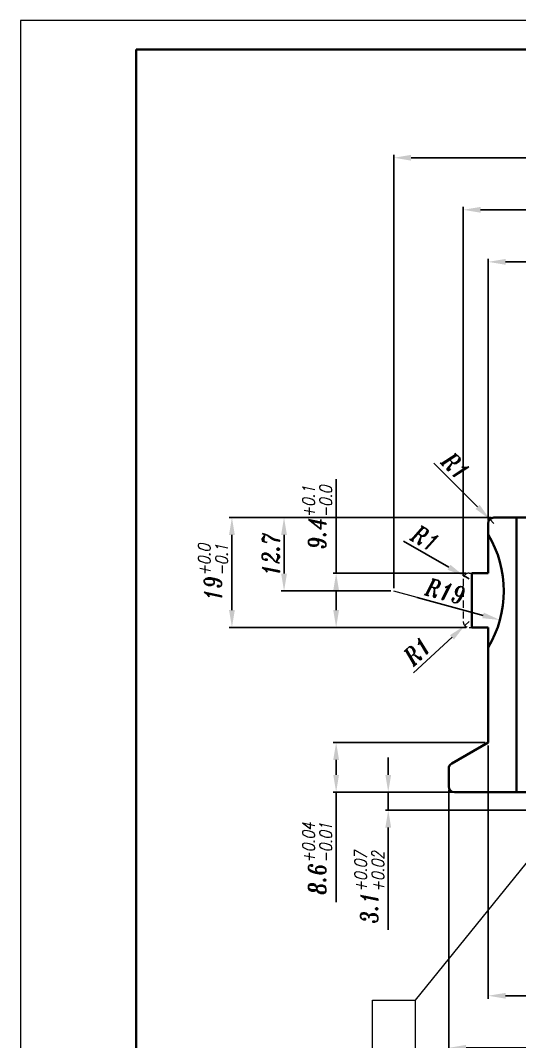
# Model space of a CAD drawing. Extents: x 64 to 480, y 48 to 468.
# Drawn here: x 63.5 to 149.7, y 291.1 to 467.7 of the extents above; entities that cross this region are included whole.
import ezdxf

# ---------------------------------------------------------------- set-up
doc = ezdxf.new("R2010")
doc.units = 0
doc.header["$LTSCALE"] = 5
doc.header["$MEASUREMENT"] = 0
doc.linetypes.add('HIDDEN', pattern=[0.375, 0.25, -0.125])
doc.layers.get('0').update_dxf_attribs({"linetype": 'CONTINUOUS', "lineweight": 15})
doc.layers.get('Defpoints').update_dxf_attribs({"linetype": 'CONTINUOUS'})
doc.layers.add('2', color=2, linetype='HIDDEN', lineweight=15)
doc.layers.add('3', color=3, linetype='CONTINUOUS', lineweight=35)
doc.styles.add('ITALICT', font='ITALICT.shx', dxfattribs={"width": 0.8, "height": 3})
doc.styles.get("Standard").update_dxf_attribs({"font": 'isocp.shx', "height": 3})
doc.dimstyles.get("Standard").update_dxf_attribs({"dimtxt": 0.18, "dimasz": 0.18, "dimexe": 0.18, "dimexo": 0.0625, "dimgap": 0.09, "dimtad": 0, "dimtih": 1, "dimtoh": 1, "dimdec": 4, "dimzin": 0, "dimdsep": 46, "dimtxsty": 'Standard', "dimcen": 0.09, "dimadec": 0, "dimazin": 0, "dimtfac": 1, "dimtdec": 4, "dimtofl": 0, "dimtmove": 0, "dimatfit": 3, "dimfxl": 1, "dimtolj": 1, "dimtzin": 0, "dimarcsym": 0})

# ---------------------------------------------------------------- blocks, each defined once
blk = doc.blocks.new('*D27')
at = {"color": 0, "lineweight": -2, "transparency": 16777216}
for p, q in [((144.31, 381.2), (144.31, 426.42)), ((147.31, 425.92), (216.71, 425.92)), ((219.71, 381.2), (219.71, 426.42))]:
    blk.add_line(p, q, dxfattribs=at)
at = {"color": 0, "transparency": 16777216}
for points in [[(147.31, 426.42), (147.31, 425.42), (144.31, 425.92)], [(216.71, 425.42), (216.71, 426.42), (219.71, 425.92)]]:
    blk.add_solid(points, dxfattribs=at)
at = {"layer": 'Defpoints', "color": 0, "transparency": 16777216}
for p in [(219.71, 425.92), (144.31, 380.7), (219.71, 380.7)]:
    blk.add_point(p, dxfattribs=at)
at = {"color": 0, "transparency": 16777216, "insert": (182.01, 428.22), "char_height": 3, "attachment_point": 5, "style": 'ITALICT'}
blk.add_mtext('\\A1;%%C75.4{}{\\H0.71x;\\C3;%%p0.05}', dxfattribs=at)
blk = doc.blocks.new('*D29')
at = {"color": 0, "lineweight": -2, "transparency": 16777216}
for p, q in [((140.01, 371.6), (140.01, 435.42)), ((143.01, 434.92), (221.01, 434.92)), ((224.01, 371.6), (224.01, 435.42))]:
    blk.add_line(p, q, dxfattribs=at)
at = {"color": 0, "transparency": 16777216}
for points in [[(143.01, 435.42), (143.01, 434.42), (140.01, 434.92)], [(221.01, 434.42), (221.01, 435.42), (224.01, 434.92)]]:
    blk.add_solid(points, dxfattribs=at)
at = {"layer": 'Defpoints', "color": 0, "transparency": 16777216}
for p in [(224.01, 434.92), (140.01, 371.1), (224.01, 371.1)]:
    blk.add_point(p, dxfattribs=at)
at = {"color": 0, "transparency": 16777216, "insert": (182.01, 437.22), "char_height": 3, "attachment_point": 5, "style": 'ITALICT'}
blk.add_mtext('\\A1;%%C84{}{\\H0.71x;\\C3;%%p0.15}', dxfattribs=at)
blk = doc.blocks.new('*D30')
at = {"color": 0, "lineweight": -2, "transparency": 16777216}
for p, q in [((128.01, 369.5), (128.01, 444.42)), ((179.01, 443.92), (131.01, 443.92)), ((182.01, 440.35), (182.01, 444.42))]:
    blk.add_line(p, q, dxfattribs=at)
at = {"color": 0, "transparency": 16777216}
for points in [[(131.01, 444.42), (131.01, 443.42), (128.01, 443.92)], [(179.01, 443.42), (179.01, 444.42), (182.01, 443.92)]]:
    blk.add_solid(points, dxfattribs=at)
at = {"layer": 'Defpoints', "color": 0, "transparency": 16777216}
for p in [(128.01, 443.92), (182.01, 439.85), (128.01, 369)]:
    blk.add_point(p, dxfattribs=at)
at = {"color": 0, "transparency": 16777216, "insert": (155.13, 446.22), "char_height": 3, "attachment_point": 5, "style": 'ITALICT'}
blk.add_mtext('\\A1;54', dxfattribs=at)
blk = doc.blocks.new('*D32')
at = {"color": 0, "lineweight": -2, "transparency": 16777216}
for p, q in [((127.05, 337.2), (127.05, 340.2)), ((138.01, 334.2), (126.55, 334.2)), ((127.05, 334.2), (127.05, 331.1)), ((161.01, 331.1), (126.55, 331.1)), ((127.05, 328.1), (127.05, 310.4))]:
    blk.add_line(p, q, dxfattribs=at)
at = {"color": 0, "transparency": 16777216}
for points in [[(126.55, 337.2), (127.55, 337.2), (127.05, 334.2)], [(127.55, 328.1), (126.55, 328.1), (127.05, 331.1)]]:
    blk.add_solid(points, dxfattribs=at)
at = {"layer": 'Defpoints', "color": 0, "transparency": 16777216}
for p in [(138.51, 334.2), (127.05, 331.1), (161.51, 331.1)]:
    blk.add_point(p, dxfattribs=at)
at = {"color": 0, "transparency": 16777216, "insert": (123.77, 317.75), "char_height": 3, "attachment_point": 5, "rotation": 90, "style": 'ITALICT'}
blk.add_mtext('\\A1;3.1{}{\\H0.71x;\\C3;\\S+0.07^ +0.02;}', dxfattribs=at)
blk = doc.blocks.new('*D34')
at = {"color": 0, "lineweight": -2, "transparency": 16777216}
for p, q in [((144.81, 381.7), (108.55, 381.7)), ((109.05, 378.7), (109.05, 372)), ((127.51, 369), (108.55, 369))]:
    blk.add_line(p, q, dxfattribs=at)
at = {"color": 0, "transparency": 16777216}
for points in [[(109.55, 378.7), (108.55, 378.7), (109.05, 381.7)], [(108.55, 372), (109.55, 372), (109.05, 369)]]:
    blk.add_solid(points, dxfattribs=at)
at = {"layer": 'Defpoints', "color": 0, "transparency": 16777216}
for p in [(145.31, 381.7), (109.05, 369), (128.01, 369)]:
    blk.add_point(p, dxfattribs=at)
at = {"color": 0, "transparency": 16777216, "insert": (106.75, 375.35), "char_height": 3, "attachment_point": 5, "rotation": 90, "style": 'ITALICT'}
blk.add_mtext('\\A1;12.7', dxfattribs=at)
blk = doc.blocks.new('*D35')
at = {"color": 0, "lineweight": -2, "transparency": 16777216}
for p, q in [((144.81, 381.7), (99.55, 381.7)), ((100.05, 378.7), (100.05, 365.7)), ((140.51, 362.7), (99.55, 362.7))]:
    blk.add_line(p, q, dxfattribs=at)
at = {"color": 0, "transparency": 16777216}
for points in [[(100.55, 378.7), (99.55, 378.7), (100.05, 381.7)], [(99.55, 365.7), (100.55, 365.7), (100.05, 362.7)]]:
    blk.add_solid(points, dxfattribs=at)
at = {"layer": 'Defpoints', "color": 0, "transparency": 16777216}
for p in [(145.31, 381.7), (100.05, 362.7), (141.01, 362.7)]:
    blk.add_point(p, dxfattribs=at)
at = {"color": 0, "transparency": 16777216, "insert": (96.77, 372.2), "char_height": 3, "attachment_point": 5, "rotation": 90, "style": 'ITALICT'}
blk.add_mtext('\\A1;19{}{\\H0.71x;\\C3;\\S+0.0^ -0.1;}', dxfattribs=at)
blk = doc.blocks.new('*D36')
at = {"color": 0, "lineweight": -2, "transparency": 16777216}
for p, q in [((142.48, 383.53), (134.92, 391.12)), ((145.31, 380.7), (144.6, 381.41))]:
    blk.add_line(p, q, dxfattribs=at)
at = {"color": 0, "transparency": 16777216}
blk.add_solid([(142.13, 383.18), (142.84, 383.89), (144.6, 381.41)], dxfattribs=at)
at = {"layer": 'Defpoints', "color": 0, "transparency": 16777216}
for p in [(144.6, 381.41), (145.31, 380.7)]:
    blk.add_point(p, dxfattribs=at)
at = {"color": 0, "transparency": 16777216, "insert": (138.69, 390.6), "char_height": 3, "attachment_point": 5, "rotation": 314.9061, "style": 'ITALICT'}
blk.add_mtext('\\A1;R1', dxfattribs=at)
blk = doc.blocks.new('*D37')
at = {"color": 0, "lineweight": -2, "transparency": 16777216}
for p, q in [((141.01, 363.7), (140.27, 363.02)), ((131.4, 354.85), (138.07, 360.99))]:
    blk.add_line(p, q, dxfattribs=at)
at = {"color": 0, "transparency": 16777216}
blk.add_solid([(138.4, 360.62), (137.73, 361.36), (140.27, 363.02)], dxfattribs=at)
at = {"layer": 'Defpoints', "color": 0, "transparency": 16777216}
for p in [(140.27, 363.02), (141.01, 363.7)]:
    blk.add_point(p, dxfattribs=at)
at = {"color": 0, "transparency": 16777216, "insert": (132.07, 358.6), "char_height": 3, "attachment_point": 5, "rotation": 42.6525, "style": 'ITALICT'}
blk.add_mtext('\\A1;R1', dxfattribs=at)
blk = doc.blocks.new('*D38')
at = {"color": 0, "lineweight": -2, "transparency": 16777216}
blk.add_line((143.44, 364.78), (132.06, 367.89), dxfattribs=at)
at = {"color": 0, "transparency": 16777216}
blk.add_solid([(143.31, 364.3), (143.57, 365.26), (146.34, 363.99)], dxfattribs=at)
at = {"layer": 'Defpoints', "color": 0, "transparency": 16777216}
for p in [(128.01, 369), (146.34, 363.99)]:
    blk.add_point(p, dxfattribs=at)
at = {"color": 0, "transparency": 16777216, "insert": (136.91, 368.95), "char_height": 3, "attachment_point": 5, "rotation": 344.716, "style": 'ITALICT'}
blk.add_mtext('\\A1;R19', dxfattribs=at)
blk = doc.blocks.new('*D49')
at = {"color": 0, "lineweight": -2, "transparency": 16777216}
for p, q in [((144.31, 342.3), (144.31, 298.5)), ((219.71, 342.3), (219.71, 298.5)), ((147.31, 299), (216.71, 299))]:
    blk.add_line(p, q, dxfattribs=at)
at = {"color": 0, "transparency": 16777216}
for points in [[(147.31, 299.5), (147.31, 298.5), (144.31, 299)], [(216.71, 298.5), (216.71, 299.5), (219.71, 299)]]:
    blk.add_solid(points, dxfattribs=at)
at = {"layer": 'Defpoints', "color": 0, "transparency": 16777216}
for p in [(144.31, 342.8), (219.71, 342.8), (219.71, 299)]:
    blk.add_point(p, dxfattribs=at)
at = {"color": 0, "transparency": 16777216, "insert": (182.01, 301.3), "char_height": 3, "attachment_point": 5, "style": 'ITALICT'}
blk.add_mtext('\\A1;%%c75.4{}{\\H0.71x;\\C3;%%p0.01}', dxfattribs=at)
blk = doc.blocks.new('*D50')
at = {"color": 0, "lineweight": -2, "transparency": 16777216}
for p, q in [((137.51, 334.7), (137.51, 289.5)), ((226.51, 334.7), (226.51, 289.5)), ((140.51, 290), (223.51, 290))]:
    blk.add_line(p, q, dxfattribs=at)
at = {"color": 0, "transparency": 16777216}
for points in [[(140.51, 290.5), (140.51, 289.5), (137.51, 290)], [(223.51, 289.5), (223.51, 290.5), (226.51, 290)]]:
    blk.add_solid(points, dxfattribs=at)
at = {"layer": 'Defpoints', "color": 0, "transparency": 16777216}
for p in [(137.51, 335.2), (226.51, 335.2), (226.51, 290)]:
    blk.add_point(p, dxfattribs=at)
at = {"color": 0, "transparency": 16777216, "insert": (182.01, 292.3), "char_height": 3, "attachment_point": 5, "style": 'ITALICT'}
blk.add_mtext('\\A1;%%c89', dxfattribs=at)
blk = doc.blocks.new('*D68')
at = {"color": 0, "lineweight": -2, "transparency": 16777216}
for p, q in [((143.81, 342.8), (117.55, 342.8)), ((118.05, 337.2), (118.05, 339.8)), ((138.01, 334.2), (117.55, 334.2)), ((118.05, 334.2), (118.05, 315.2))]:
    blk.add_line(p, q, dxfattribs=at)
at = {"color": 0, "transparency": 16777216}
for points in [[(118.55, 339.8), (117.55, 339.8), (118.05, 342.8)], [(117.55, 337.2), (118.55, 337.2), (118.05, 334.2)]]:
    blk.add_solid(points, dxfattribs=at)
at = {"layer": 'Defpoints', "color": 0, "transparency": 16777216}
for p in [(118.05, 342.8), (144.31, 342.8), (138.51, 334.2)]:
    blk.add_point(p, dxfattribs=at)
at = {"color": 0, "transparency": 16777216, "insert": (114.77, 322.72), "char_height": 3, "attachment_point": 5, "rotation": 90, "style": 'ITALICT'}
blk.add_mtext('\\A1;8.6{}{\\H0.71x;\\C3;\\S+0.04^ -0.01;}', dxfattribs=at)
blk = doc.blocks.new('*D69')
at = {"color": 0, "lineweight": -2, "transparency": 16777216}
for p, q in [((118.05, 372.1), (118.05, 388.32)), ((140.51, 372.1), (117.55, 372.1)), ((118.05, 369.1), (118.05, 365.7)), ((140.51, 362.7), (117.55, 362.7))]:
    blk.add_line(p, q, dxfattribs=at)
at = {"color": 0, "transparency": 16777216}
for points in [[(118.55, 369.1), (117.55, 369.1), (118.05, 372.1)], [(117.55, 365.7), (118.55, 365.7), (118.05, 362.7)]]:
    blk.add_solid(points, dxfattribs=at)
at = {"layer": 'Defpoints', "color": 0, "transparency": 16777216}
for p in [(141.01, 372.1), (118.05, 362.7), (141.01, 362.7)]:
    blk.add_point(p, dxfattribs=at)
at = {"color": 0, "transparency": 16777216, "insert": (114.77, 381.71), "char_height": 3, "attachment_point": 5, "rotation": 90, "style": 'ITALICT'}
blk.add_mtext('\\A1;9.4{}{\\H0.71x;\\C3;\\S+0.1^ -0.0;}', dxfattribs=at)
blk = doc.blocks.new('*D72')
at = {"color": 0, "lineweight": -2, "transparency": 16777216}
for p, q in [((129.7, 377.63), (137.54, 373.1)), ((141.01, 371.1), (140.14, 371.6))]:
    blk.add_line(p, q, dxfattribs=at)
at = {"color": 0, "transparency": 16777216}
blk.add_solid([(137.29, 372.67), (137.79, 373.53), (140.14, 371.6)], dxfattribs=at)
at = {"layer": 'Defpoints', "color": 0, "transparency": 16777216}
for p in [(140.14, 371.6), (141.01, 371.1)]:
    blk.add_point(p, dxfattribs=at)
at = {"color": 0, "transparency": 16777216, "insert": (133.47, 378.11), "char_height": 3, "attachment_point": 5, "rotation": 329.9843, "style": 'ITALICT'}
blk.add_mtext('\\A1;R1', dxfattribs=at)

msp = doc.modelspace()

# ---------------------------------------------------------------- linework, layer by layer
for p, q in [((63.518, 467.67), (63.518, 47.67)), ((360.518, 467.67), (63.518, 467.67)), ((132.059, 367.892), (128.008, 368.999)), ((165.804, 340.492), (131.69, 298.237)), ((124.329, 226.255), (124.329, 298.237)), ((124.329, 298.237), (131.69, 298.237)), ((131.69, 298.237), (131.69, 226.255))]:
    msp.add_line(p, q)
at = {"layer": '2'}
for p, q in [((140.008, 371.099), (140.008, 363.699)), ((141.008, 372.099), (141.508, 372.099)), ((141.008, 362.699), (141.508, 362.699))]:
    msp.add_line(p, q, dxfattribs=at)
for centre, start, end in [((141.008, 371.099), 90, 180), ((141.008, 363.699), 180, 270)]:
    msp.add_arc(centre, 1, start, end, dxfattribs=at)
at = {"layer": '3'}
for p, q in [((83.518, 462.67), (83.518, 52.67)), ((355.518, 462.67), (83.518, 462.67)), ((182.008, 381.699), (145.308, 381.699)), ((149.208, 381.699), (149.208, 340.399)), ((144.308, 380.699), (144.308, 372.099)), ((141.508, 372.099), (141.508, 362.699)), ((144.308, 372.099), (141.508, 372.099)), ((144.308, 362.699), (141.508, 362.699)), ((144.308, 362.699), (144.308, 342.799)), ((149.208, 357.612), (149.208, 334.199)), ((144.308, 342.799), (138.008, 339.162)), ((137.508, 338.296), (137.508, 335.199)), ((158.408, 334.199), (138.508, 334.199))]:
    msp.add_line(p, q, dxfattribs=at)
for centre, radius, start, end in [((145.308, 380.699), 1, 90, 180), ((128.008, 368.999), 19, 329.08102, 30.91898), ((138.508, 338.296), 1, 120, 180), ((138.508, 335.199), 1, 180, 270)]:
    msp.add_arc(centre, radius, start, end, dxfattribs=at)

# ---------------------------------------------------------------- dimensions: what is measured, and where the dimension line sits
dim = msp.add_linear_dim(base=(128.008, 443.919), p1=(182.008, 439.851), p2=(128.008, 368.999), dimstyle='Standard', override={"dimtxt": 3, "dimasz": 3, "dimexe": 0.5, "dimexo": 0.5, "dimgap": 0.8, "dimtad": 1, "dimtih": 0, "dimtoh": 0, "dimdec": 2, "dimzin": 8, "dimtxsty": 'ITALICT', "dimcen": 0, "dimaunit": 1, "dimtdec": 2, "dimtofl": 1, "dimtmove": 0, "dimtvp": 13.888889, "dimtzin": 8})
dim.commit()
dim.dimension.update_dxf_attribs({"geometry": '*D30', "text_midpoint": (155.129, 443.919), "dimtype": 160})
for base, p1, p2, text, override, picture, middle in [((224.008, 434.919), (140.008, 371.099), (224.008, 371.099), '%%C<>{}{\\H0.71x;\\C3;%%p0.15}', {"dimtxt": 3, "dimasz": 3, "dimexe": 0.5, "dimexo": 0.5, "dimgap": 0.8, "dimtad": 1, "dimtih": 0, "dimtoh": 0, "dimdec": 2, "dimzin": 8, "dimtxsty": 'ITALICT', "dimcen": 0, "dimaunit": 1, "dimtp": 0.15, "dimtm": 0.15, "dimtdec": 2, "dimtofl": 1, "dimtmove": 0, "dimtvp": 13.888889, "dimtzin": 0}, '*D29', (182.008, 434.919)), ((219.708, 425.919), (144.308, 380.699), (219.708, 380.699), '%%C<>{}{\\H0.71x;\\C3;%%p0.05}', {"dimtxt": 3, "dimasz": 3, "dimexe": 0.5, "dimexo": 0.5, "dimgap": 0.8, "dimtad": 1, "dimtih": 0, "dimtoh": 0, "dimdec": 2, "dimzin": 8, "dimtxsty": 'ITALICT', "dimcen": 0, "dimaunit": 1, "dimtp": 0.05, "dimtm": 0.05, "dimtdec": 2, "dimtofl": 1, "dimtmove": 0, "dimtvp": 13.888889, "dimtzin": 0}, '*D27', (182.008, 425.919)), ((219.708, 299.003), (144.308, 342.799), (219.708, 342.799), '%%c<>{}{\\H0.71x;\\C3;%%p0.01}', {"dimtxt": 3, "dimasz": 3, "dimexe": 0.5, "dimexo": 0.5, "dimgap": 0.8, "dimtad": 1, "dimtih": 0, "dimtoh": 0, "dimdec": 2, "dimzin": 8, "dimtxsty": 'ITALICT', "dimcen": 0, "dimaunit": 1, "dimtp": 0.01, "dimtm": 0.01, "dimtdec": 2, "dimtofl": 1, "dimtmove": 0, "dimtvp": 13.888889, "dimtzin": 0}, '*D49', (182.008, 299.003)), ((226.508, 290.003), (137.508, 335.199), (226.508, 335.199), '%%c<>', {"dimtxt": 3, "dimasz": 3, "dimexe": 0.5, "dimexo": 0.5, "dimgap": 0.8, "dimtad": 1, "dimtih": 0, "dimtoh": 0, "dimdec": 2, "dimzin": 8, "dimtxsty": 'ITALICT', "dimcen": 0, "dimaunit": 1, "dimtdec": 2, "dimtofl": 1, "dimtmove": 0, "dimtvp": 13.888889, "dimtzin": 8}, '*D50', (182.008, 290.003))]:
    dim = msp.add_linear_dim(base=base, p1=p1, p2=p2, text=text, dimstyle='Standard', override=override)
    dim.commit()
    dim.dimension.update_dxf_attribs({"geometry": picture, "text_midpoint": middle, "dimtype": 160})
for base, p1, p2, text, override, picture, middle in [((118.054, 362.699), (141.008, 372.099), (141.008, 362.699), '<>{}{\\H0.71x;\\C3;\\S+0.1^ -0.0;}', {"dimtxt": 3, "dimasz": 3, "dimexe": 0.5, "dimexo": 0.5, "dimgap": 0.8, "dimtad": 1, "dimtih": 0, "dimtoh": 0, "dimdec": 2, "dimzin": 8, "dimtxsty": 'ITALICT', "dimcen": 0, "dimaunit": 1, "dimtp": 0.1, "dimtm": 0, "dimtdec": 1, "dimtofl": 1, "dimtmove": 0, "dimtvp": 13.888889, "dimtzin": 0}, '*D69', (118.054, 381.709)), ((100.054, 362.699), (145.308, 381.699), (141.008, 362.699), '<>{}{\\H0.71x;\\C3;\\S+0.0^ -0.1;}', {"dimtxt": 3, "dimasz": 3, "dimexe": 0.5, "dimexo": 0.5, "dimgap": 0.8, "dimtad": 1, "dimtih": 0, "dimtoh": 0, "dimdec": 2, "dimzin": 8, "dimtxsty": 'ITALICT', "dimcen": 0, "dimaunit": 1, "dimtp": 0, "dimtm": 0.1, "dimtdec": 1, "dimtofl": 1, "dimtmove": 0, "dimtvp": 13.888889, "dimtzin": 0}, '*D35', (100.054, 372.199)), ((118.054, 342.799), (138.508, 334.199), (144.308, 342.799), '<>{}{\\H0.71x;\\C3;\\S+0.04^ -0.01;}', {"dimtxt": 3, "dimasz": 3, "dimexe": 0.5, "dimexo": 0.5, "dimgap": 0.8, "dimtad": 1, "dimtih": 0, "dimtoh": 0, "dimdec": 2, "dimzin": 8, "dimtxsty": 'ITALICT', "dimcen": 0, "dimaunit": 1, "dimtp": 0.04, "dimtm": 0.01, "dimtdec": 2, "dimtofl": 1, "dimtmove": 0, "dimtvp": 13.888889, "dimtzin": 0}, '*D68', (118.054, 322.716))]:
    dim = msp.add_linear_dim(base=base, p1=p1, p2=p2, angle=90, text=text, dimstyle='Standard', override=override)
    dim.commit()
    dim.dimension.update_dxf_attribs({"geometry": picture, "text_midpoint": middle, "dimtype": 160})
dim = msp.add_radius_dim(center=(145.308, 380.699), mpoint=(144.602, 381.407), dimstyle='Standard', override={"dimtxt": 3, "dimasz": 3, "dimexe": 0.5, "dimexo": 0.5, "dimgap": 0.8, "dimtad": 1, "dimtih": 0, "dimtoh": 0, "dimdec": 2, "dimzin": 8, "dimtxsty": 'ITALICT', "dimcen": 0, "dimaunit": 1, "dimtdec": 2, "dimtofl": 1, "dimtvp": 13.888889, "dimtzin": 8})
dim.commit()
dim.dimension.update_dxf_attribs({"geometry": '*D36', "text_midpoint": (137.062, 388.972), "dimtype": 164})
dim = msp.add_linear_dim(base=(109.054, 368.999), p1=(145.308, 381.699), p2=(128.008, 368.999), angle=90, dimstyle='Standard', override={"dimtxt": 3, "dimasz": 3, "dimexe": 0.5, "dimexo": 0.5, "dimgap": 0.8, "dimtad": 1, "dimtih": 0, "dimtoh": 0, "dimdec": 2, "dimzin": 8, "dimtxsty": 'ITALICT', "dimcen": 0, "dimaunit": 1, "dimtdec": 2, "dimtofl": 1, "dimtmove": 0, "dimtvp": 13.888889, "dimtzin": 8})
dim.commit()
dim.dimension.update_dxf_attribs({"geometry": '*D34', "text_midpoint": (109.054, 375.349), "dimtype": 160})
for center, mpoint, picture, middle in [((141.008, 371.099), (140.142, 371.599), '*D72', (133.475, 378.107)), ((141.008, 363.699), (140.273, 363.021), '*D37', (132.074, 358.596))]:
    dim = msp.add_radius_dim(center=center, mpoint=mpoint, dimstyle='Standard', override={"dimtxt": 3, "dimasz": 3, "dimexe": 0.5, "dimexo": 0.5, "dimgap": 0.8, "dimtad": 1, "dimtih": 0, "dimtoh": 0, "dimdec": 2, "dimzin": 8, "dimtxsty": 'ITALICT', "dimcen": 0, "dimaunit": 1, "dimtdec": 2, "dimtofl": 1, "dimtvp": 13.888889, "dimtzin": 8})
    dim.commit()
    dim.dimension.update_dxf_attribs({"geometry": picture, "text_midpoint": middle})
dim = msp.add_radius_dim(center=(128.008, 368.999), mpoint=(146.336, 363.991), text='R19', dimstyle='Standard', override={"dimtxt": 3, "dimasz": 3, "dimexe": 0.5, "dimexo": 0.5, "dimgap": 0.8, "dimtad": 1, "dimtih": 0, "dimtoh": 0, "dimdec": 2, "dimzin": 8, "dimtxsty": 'ITALICT', "dimcen": 0, "dimaunit": 1, "dimtdec": 2, "dimtofl": 1, "dimtvp": 13.888889, "dimtzin": 8})
dim.commit()
dim.dimension.update_dxf_attribs({"geometry": '*D38', "text_midpoint": (136.304, 366.732), "dimtype": 164})
dim = msp.add_linear_dim(base=(127.054, 331.099), p1=(138.508, 334.199), p2=(161.508, 331.099), angle=90, text='<>{}{\\H0.71x;\\C3;\\S+0.07^ +0.02;}', dimstyle='Standard', override={"dimtxt": 3, "dimasz": 3, "dimexe": 0.5, "dimexo": 0.5, "dimgap": 0.8, "dimtad": 1, "dimtih": 0, "dimtoh": 0, "dimdec": 2, "dimzin": 8, "dimtxsty": 'ITALICT', "dimcen": 0, "dimaunit": 1, "dimtp": 0.07, "dimtm": -0.02, "dimtdec": 2, "dimtofl": 1, "dimtmove": 0, "dimtvp": 13.888889, "dimtzin": 0})
dim.commit()
dim.dimension.update_dxf_attribs({"geometry": '*D32', "text_midpoint": (123.769, 317.752)})

doc.saveas('drawing.dxf')
